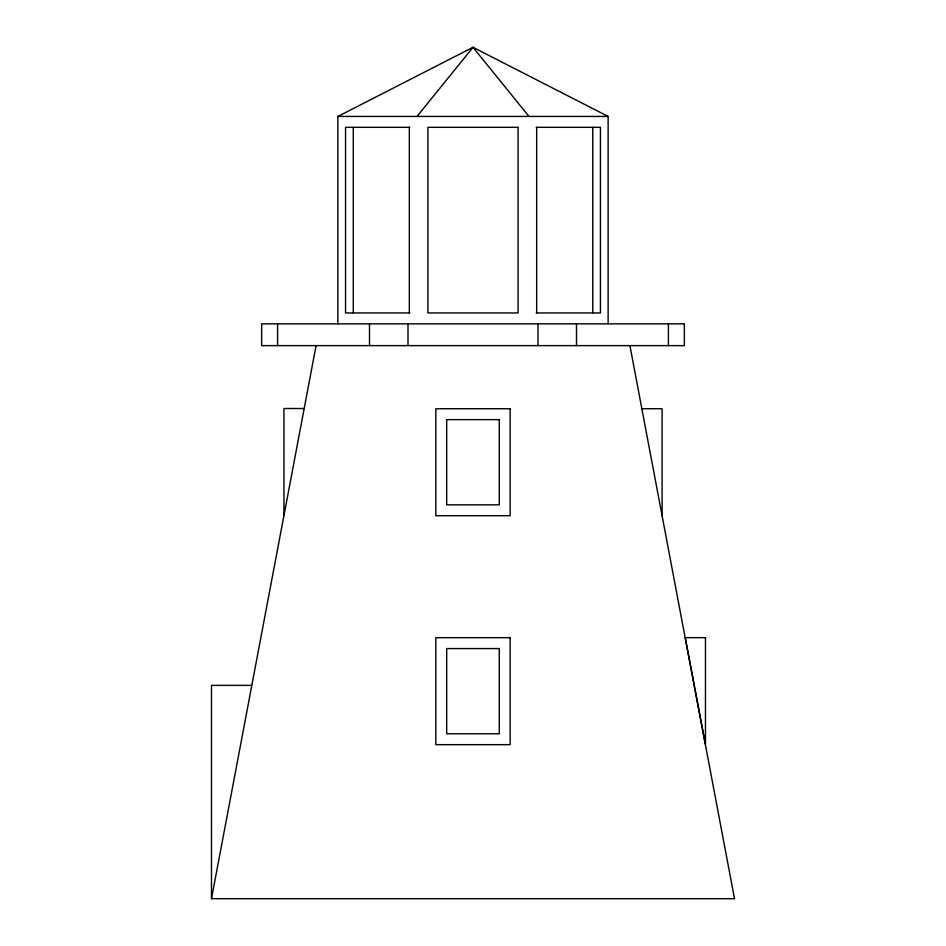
<?xml version="1.0" encoding="UTF-8"?>
<svg xmlns="http://www.w3.org/2000/svg" width="946" height="946" viewBox="0 0 946 946"><rect width="100%" height="100%" fill="white"/><g stroke="black" fill="none" stroke-linecap="round" stroke-linejoin="round"><path stroke-width="1.42" d="M629.918 345.621L734.522 898.7L211.478 898.7L316.082 345.621M417.02 116.441L473 47.3L608.136 116.441L608.136 323.839M337.864 323.839L337.864 116.441L473 47.3L528.98 116.441M337.864 116.441L608.136 116.441M409.772 127.32L345.562 127.32L345.562 312.949L409.772 312.949M536.228 127.32L600.438 127.32L600.438 312.949L536.228 312.949M304.186 408.518L283.954 408.518L283.954 515.499M641.861 408.743L662.094 408.743L662.094 515.724M251.825 685.377L211.478 685.377L211.478 898.7M668.408 323.839L668.408 345.621M592.74 127.32L592.74 312.949M576.492 323.839L576.492 345.621M538.002 323.839L538.002 345.621M536.678 127.32L536.678 312.949M409.322 127.32L409.322 312.949M407.998 323.839L407.998 345.621M369.508 323.839L369.508 345.621M353.26 127.32L353.26 312.949M277.592 323.839L277.592 345.621M518.089 127.32L427.911 127.32L427.911 312.949L518.089 312.949L518.089 127.32M684.348 323.839L261.652 323.839L261.652 345.621L684.348 345.621L684.348 323.839M510.142 408.743L435.822 408.743L435.822 515.724L510.142 515.724L510.142 408.743M499.263 419.634L446.701 419.634L446.701 504.833L499.263 504.833L499.263 419.634M510.142 637.675L435.822 637.675L435.822 744.656L510.142 744.656L510.142 637.675M705.468 637.663L685.235 637.663L705.468 744.632L705.468 637.663M499.263 648.566L446.701 648.566L446.701 733.765L499.263 733.765L499.263 648.566"/></g></svg>
